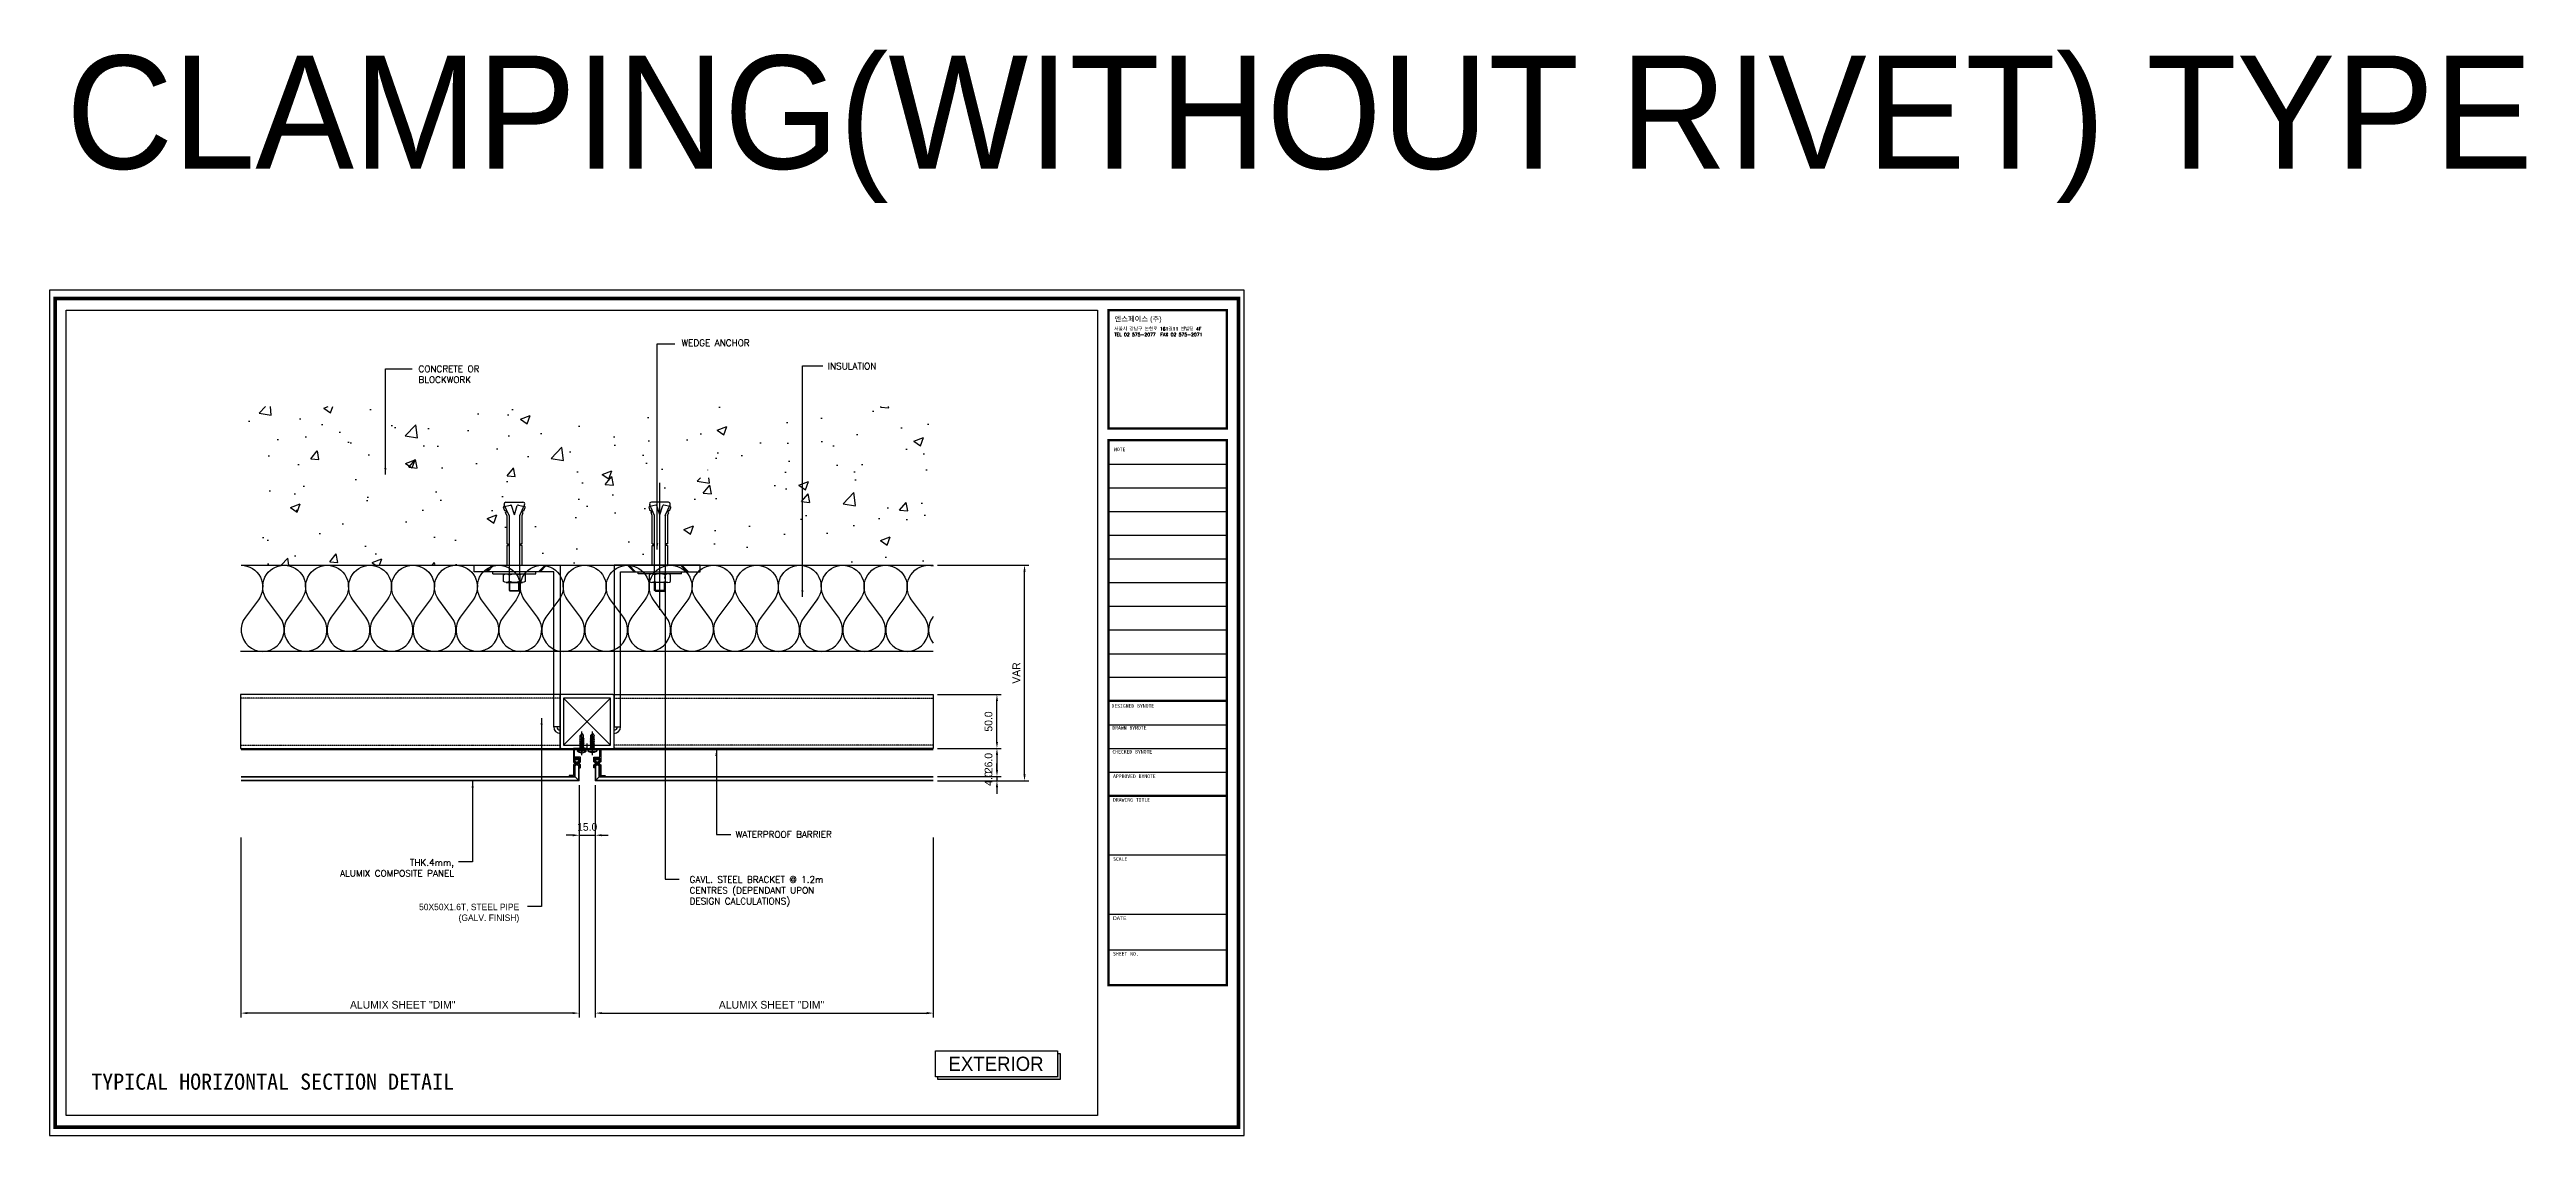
# Model space of a CAD drawing. Header units: millimetres. Extents: x 7297 to 60227, y -7497 to 19324.
# Drawn here: x 24059 to 26358, y 14793 to 15800 of the extents above; entities that cross this region are included whole.
import ezdxf
from ezdxf.enums import TextEntityAlignment as Align

# ---------------------------------------------------------------- set-up
doc = ezdxf.new("R2010")
doc.units = ezdxf.units.MM
doc.linetypes.add('HIDDEN', pattern=[0.375, 0.25, -0.125])
for name, color, linetype in [('NS_AL_MOLD', 7, 'Continuous'), ('NS_BRACKET_NUTS', 1, 'Continuous'), ('NS_COL_MAGENTA', 6, 'Continuous'), ('NS_COL_RED', 1, 'Continuous'), ('NS_CON', 8, 'Continuous'), ('NS_CON_LINE', 2, 'Continuous'), ('NS_DIM', 1, 'Continuous'), ('NS_FORM', 7, 'Continuous'), ('NS_FRAME', 253, 'Continuous'), ('NS_INSUL', 8, 'Continuous'), ('NS_PIPE_FRAME', 2, 'Continuous'), ('NS_TEXT', 2, 'Continuous'), ('NS_TEXT_TITLE', 141, 'Continuous'), ('NS_WATERPROOF', 150, 'Continuous'), ('NS_WELD', 1, 'Continuous')]:
    doc.layers.add(name, color=color, linetype=linetype)
doc.layers.add('NS_AL_PANEL', color=32, linetype='Continuous', lineweight=9)
doc.styles.add('Expo M', font='Expo M.ttf')
doc.styles.add('HGTXT', font='romans.shx', dxfattribs={"bigfont": 'whgtxt.shx'})
doc.styles.add('HY울릉도L', font='')
doc.styles.add('HY울릉도M', font='')
doc.styles.add('style1', font='simplex.shx')
doc.styles.get('HY울릉도L').set_extended_font_data('Dotum')
doc.styles.get('HY울릉도M').set_extended_font_data('HY울릉도M')
doc.dimstyles.new('N-SPACE', dxfattribs={"dimscale": 4, "dimtxt": 1.8, "dimasz": 1.5, "dimexe": 1, "dimexo": 1, "dimgap": 1, "dimtad": 1, "dimtoh": 1, "dimdec": 1, "dimzin": 1, "dimdsep": 46, "dimtxsty": 'Expo M', "dimcen": 2, "dimclrd": 1, "dimclre": 1, "dimclrt": 2, "dimadec": 1, "dimazin": 0, "dimtfac": 1, "dimtdec": 1, "dimtix": 1, "dimtmove": 1, "dimatfit": 3, "dimfxl": 1, "dimtolj": 1, "dimtzin": 1, "dimarcsym": 0})

# ---------------------------------------------------------------- blocks, each defined once
blk = doc.blocks.new('피스')
for p, q in [((-4, 1.5), (-4, 1)), ((-4, 1.5), (4, 1.5)), ((-3, 0), (3, 0)), ((-0.5, 3), (-0.4, 2.3)), ((-0.4, 2.3), (0.4, 2.3)), ((0, 5), (0, -16.8)), ((0.5, 3), (0.4, 2.3)), ((4, 1.5), (4, 1)), ((2, -1.5), (-2, -2)), ((-1.5, -1.5), (-2, -2)), ((-2, -2), (-1.5, -2.5)), ((-1.5, -3.5), (-2, -4)), ((2, -3.5), (-2, -4)), ((-2, -4), (-1.5, -4.5)), ((-1.5, -5.5), (-2, -6)), ((2, -5.5), (-2, -6)), ((-2, -6), (-1.5, -6.5)), ((-1.5, -7.5), (-2, -8)), ((2, -7.5), (-2, -8)), ((-2, -8), (-1.5, -8.5)), ((-1.5, -9.5), (-2, -10)), ((2, -9.5), (-2, -10)), ((-2, -10), (-1.5, -10.5)), ((-1.5, -0.5), (-1.5, -1.5)), ((1.5, -1), (-1.5, -1.5)), ((1.5, -2), (-1.5, -2.5)), ((-1.5, -2.5), (-1.5, -3.5)), ((1.5, -3), (-1.5, -3.5)), ((1.5, -4), (-1.5, -4.5)), ((-1.5, -4.5), (-1.5, -5.5)), ((1.5, -5), (-1.5, -5.5)), ((1.5, -6), (-1.5, -6.5)), ((-1.5, -6.5), (-1.5, -7.5)), ((1.5, -7), (-1.5, -7.5)), ((1.5, -8), (-1.5, -8.5)), ((-1.5, -8.5), (-1.5, -9.5)), ((1.5, -9), (-1.5, -9.5)), ((1.5, -10), (-1.5, -10.5)), ((-1.5, -10.5), (-1.5, -13.5)), ((0, -15), (-1.5, -13.5)), ((-1.3, -13.5), (-1.3, -12)), ((0, -15), (-1.3, -13.5)), ((0, -15), (1.5, -13)), ((1.5, -13), (0.6, -11.5)), ((1.5, -0.5), (1.5, -1)), ((1.5, -1), (2, -1.5)), ((2, -1.5), (1.5, -2)), ((1.5, -2), (1.5, -3)), ((1.5, -3), (2, -3.5)), ((2, -3.5), (1.5, -4)), ((1.5, -4), (1.5, -5)), ((1.5, -5), (2, -5.5)), ((2, -5.5), (1.5, -6)), ((1.5, -6), (1.5, -7)), ((1.5, -7), (2, -7.5)), ((2, -7.5), (1.5, -8)), ((1.5, -8), (1.5, -9)), ((1.5, -9), (2, -9.5)), ((2, -9.5), (1.5, -10)), ((1.5, -10), (1.5, -13))]:
    blk.add_line(p, q)
for centre, radius, start, end in [((0, -3.1), 6.08, 94.7146, 131.1121), ((-3, 1), 1, 180, 270), ((-2, -0.5), 0.5, 0, 90), ((0, -3.1), 6.08, 48.8879, 85.2854), ((2, -0.5), 0.5, 90, 180), ((3, 1), 1, 270, 0), ((-0.3, -12), 1, 30.0863, 180)]:
    blk.add_arc(centre, radius, start, end)
blk = doc.blocks.new('N-SCREW')
blk.add_blockref('피스', (17.3, -1))
blk = doc.blocks.new('CM-01')
blk.add_line((350154.9, -506676.5, 0), (350154.9, -506672, 0))
at = {"elevation": 0}
for points in [[(350142.1, -506676.5), (350142.1, -506689), (350143.6, -506689.9), (350143.6, -506690.9), (350142.1, -506691.8), (350142.1, -506701.1, -0.414214), (350141.7, -506701.5), (350138.7, -506701.5, 0.414214), (350138.1, -506702.1), (350138.1, -506702.5), (350143.1, -506702.5), (350143.1, -506692.4), (350144.6, -506691.5), (350144.6, -506689.3), (350143.1, -506688.5), (350143.1, -506685.9, -0.414214), (350143.5, -506685.5), (350147.2, -506685.5, -0.414214), (350147.6, -506685.9), (350147.6, -506688.5), (350146.1, -506689.3), (350146.1, -506691.5), (350147.6, -506692.4), (350147.6, -506693.8, 0.414214), (350148.3, -506694.5, 0.414214), (350148.6, -506694.2), (350148.6, -506691.8), (350147.1, -506690.9), (350147.1, -506689.9), (350148.6, -506689), (350148.6, -506684.5), (350143.5, -506684.5, -0.414214), (350143.1, -506684.1), (350143.1, -506677.9, -0.414214), (350143.5, -506677.5), (350149.7, -506677.5), (350150, -506677.2), (350150.3, -506677.5), (350153.4, -506677.5, 0.414214), (350154, -506676.9), (350154, -506676.5), (350142.1, -506676.5)], [(350167.6, -506676.5), (350167.6, -506689), (350166.1, -506689.9), (350166.1, -506690.9), (350167.6, -506691.8), (350167.6, -506701.1, 0.414214), (350168, -506701.5), (350171, -506701.5, -0.414214), (350171.6, -506702.1), (350171.6, -506702.5), (350166.6, -506702.5), (350166.6, -506692.4), (350165.1, -506691.5), (350165.1, -506689.3), (350166.6, -506688.5), (350166.6, -506685.9, 0.414214), (350166.2, -506685.5), (350162.5, -506685.5, 0.414214), (350162.1, -506685.9), (350162.1, -506688.5), (350163.6, -506689.3), (350163.6, -506691.5), (350162.1, -506692.4), (350162.1, -506693.8, -0.414214), (350161.4, -506694.5, -0.414214), (350161.1, -506694.2), (350161.1, -506691.8), (350162.6, -506690.9), (350162.6, -506689.9), (350161.1, -506689), (350161.1, -506684.5), (350166.2, -506684.5, 0.414214), (350166.6, -506684.1), (350166.6, -506677.9, 0.414214), (350166.2, -506677.5), (350160, -506677.5), (350159.7, -506677.2), (350159.4, -506677.5), (350156.3, -506677.5, -0.414214), (350155.7, -506676.9), (350155.7, -506676.5), (350167.6, -506676.5)]]:
    blk.add_lwpolyline(points, format="xyb", dxfattribs=at)
at = {"rotation": 180}
blk.add_blockref('N-SCREW', (350167.3, -506678.6, 0), dxfattribs=at)
at = {"xscale": -1, "rotation": 180}
blk.add_blockref('N-SCREW', (350142.5, -506678.6, 0), dxfattribs=at)
blk = doc.blocks.new('*D538')
at = {"layer": 'NS_DIM', "color": 1, "lineweight": -2, "transparency": 16777216}
for p, q in [((24550.6, 15117.7), (24550.6, 14902.2)), ((24236.8, 15069), (24236.8, 14902.2)), ((24544.6, 14906.2), (24242.8, 14906.2))]:
    blk.add_line(p, q, dxfattribs=at)
at = {"layer": 'NS_DIM', "color": 1, "transparency": 16777216}
for points in [[(24242.8, 14907.2), (24242.8, 14905.2), (24236.8, 14906.2)], [(24544.6, 14907.2), (24544.6, 14905.2), (24550.6, 14906.2)]]:
    blk.add_solid(points, dxfattribs=at)
at = {"layer": 'NS_DIM', "color": 2, "transparency": 16777216, "insert": (24386.9, 14913.9), "char_height": 7.2, "attachment_point": 5, "style": 'Expo M'}
blk.add_mtext('\\A1;ALUMIX SHEET "DIM"', dxfattribs=at)
blk = doc.blocks.new('AL-TEMPLATE')
at = {"color": 8}
for p, q in [((2716.8, 1393), (2800, 1393)), ((2716.8, 1376.3), (2800, 1376.3)), ((2716.8, 1359.7), (2800, 1359.7)), ((2716.8, 1343), (2800, 1343)), ((2716.8, 1326.4), (2800, 1326.4)), ((2716.8, 1309.8), (2800, 1309.8)), ((2716.8, 1293.1), (2800, 1293.1)), ((2716.8, 1276.5), (2800, 1276.5)), ((2716.8, 1259.8), (2800, 1259.8)), ((2716.8, 1243.2), (2800, 1243.2)), ((2716.8, 1209.9), (2800, 1209.9)), ((2716.8, 1193.3), (2800, 1193.3)), ((2716.8, 1176.6), (2800, 1176.6)), ((2716.8, 1118.4), (2800, 1118.4)), ((2716.8, 1076.8), (2800, 1076.8)), ((2716.8, 1051.8), (2800, 1051.8))]:
    blk.add_line(p, q, dxfattribs=at)
at = {"color": 7, "ltscale": 2}
blk.add_lwpolyline([(1972.3, 1515.2), (1972.3, 921.2), (2812.3, 921.2), (2812.3, 1515.2)], close=True, dxfattribs=at)
at = {"color": 8}
for points, const_width in [([(1976.3, 1509.4), (2808.3, 1509.4), (2808.3, 927), (1976.3, 927)], 2.5), ([(2716.8, 1501.3), (2800, 1501.3), (2800, 1418.1), (2716.8, 1418.1)], 1.66), ([(2716.8, 1409.8), (2800, 1409.8), (2800, 1026.9), (2716.8, 1026.9)], 1.66)]:
    blk.add_lwpolyline(points, close=True, dxfattribs=dict(at, const_width=const_width))
at = {"color": 9}
blk.add_lwpolyline([(1984.1, 1501.3), (2709.1, 1501.3), (2709.1, 935.2), (1984.1, 935.2)], close=True, dxfattribs=at)
at = {"color": 8, "const_width": 1.66}
for points in [[(2716.8, 1226.6), (2800, 1226.6)], [(2716.8, 1160), (2800, 1160)]]:
    blk.add_lwpolyline(points, dxfattribs=at)
at = {"insert": (2720.9, 1489.2), "char_height": 2.349, "attachment_point": 1, "style": 'HGTXT'}
blk.add_mtext('서울시 강남구 논현로 161길11 엔빌딩 4F\\PTEL 02 575-2077  FAX 02 575-2071', dxfattribs=at)
at = {"color": 146, "true_color": 0x105689, "insert": (2721.1, 1496.9), "char_height": 3.67, "attachment_point": 1, "style": 'HGTXT'}
blk.add_mtext('{\\fExpo M|b0|i0|c129|p18;엔스페이스 (주)}', dxfattribs=at)
at = {"color": 8, "width": 438.968, "attachment_point": 1}
for s, insert, char_height in [('NOTE', (2720.8, 1404.7), 2.56), ('DESIGNED BYNOTE', (2719, 1224.4), 2.556), ('DRAWN BYNOTE', (2719.6, 1209), 2.556), ('CHECKED BYNOTE', (2719.6, 1192.2), 2.556), ('APPROVED BYNOTE', (2720.1, 1175), 2.556), ('DRAWING TITLE', (2720.1, 1158.4), 2.556), ('SCALE', (2720.1, 1116.8), 2.56), ('{\\fﾱﾼﾸﾲ|b0|i0|c129|p49;DATE}', (2720.1, 1075.2), 2.556), ('SHEET NO.', (2720.1, 1050.2), 2.56)]:
    blk.add_mtext(s, dxfattribs=dict(at, insert=insert, char_height=char_height))
blk = doc.blocks.new('insulation')
blk.add_lwpolyline([(0, 0, -0.617201), (0.402, 0.202), (0.603, 0.051, 1.982887), (0.603, 0.452), (0.401, 0.301, -0.611246), (0, 0.5, -0.615926), (0.402, 0.701), (0.603, 0.55, 1.982887), (0.603, 0.95), (0.401, 0.8, -0.611246), (0, 0.999, -0.615926), (0.402, 1.199), (0.603, 1.049, 1.982887), (0.603, 1.449), (0.401, 1.299, -0.611246), (0, 1.498, -0.615926), (0.402, 1.698), (0.603, 1.548, 1.982887), (0.603, 1.948), (0.401, 1.798, -0.611246), (0, 1.996, -0.615925), (0.402, 2.197), (0.603, 2.047, 1.982887), (0.603, 2.447), (0.401, 2.297, -0.611245), (0, 2.495, -0.615926), (0.402, 2.696), (0.603, 2.546, 1.982887), (0.603, 2.946), (0.401, 2.795, -0.611245), (0, 2.994, -0.615926), (0.402, 3.195), (0.603, 3.044, 1.982887), (0.603, 3.445), (0.401, 3.294, -0.611245), (0, 3.493, -0.615926), (0.402, 3.694), (0.603, 3.543, 1.982887), (0.603, 3.944), (0.401, 3.793, -0.611245), (0, 3.992, -0.615926), (0.402, 4.193), (0.603, 4.042, 1.982887), (0.603, 4.442), (0.401, 4.292, -0.611246), (0, 4.491, -0.615925), (0.402, 4.691), (0.603, 4.541, 1.982887), (0.603, 4.941), (0.401, 4.791, -0.611246), (0, 4.99, -0.615926), (0.402, 5.19), (0.603, 5.04, 1.982887), (0.603, 5.44), (0.401, 5.29, -0.611246), (0, 5.488, -0.615926), (0.402, 5.689), (0.603, 5.539, 1.982887), (0.603, 5.939), (0.401, 5.789, -0.611246), (0, 5.987, -0.003501), (0, 5.991, -0.003501)], format="xyb")
blk = doc.blocks.new('*D537')
at = {"layer": 'NS_DIM', "color": 1, "lineweight": -2, "transparency": 16777216}
for p, q in [((24883.3, 15151.7), (24942.4, 15151.7)), ((24938.4, 15145.7), (24938.4, 15131.7)), ((24883.3, 15125.7), (24942.4, 15125.7))]:
    blk.add_line(p, q, dxfattribs=at)
at = {"layer": 'NS_DIM', "color": 1, "transparency": 16777216}
for points in [[(24937.4, 15145.7), (24939.4, 15145.7), (24938.4, 15151.7)], [(24937.4, 15131.7), (24939.4, 15131.7), (24938.4, 15125.7)]]:
    blk.add_solid(points, dxfattribs=at)
at = {"layer": 'NS_DIM', "color": 2, "transparency": 16777216, "insert": (24930.6, 15138.2), "char_height": 7.2, "attachment_point": 5, "rotation": 90, "style": 'Expo M'}
blk.add_mtext('\\A1;26.0', dxfattribs=at)
blk = doc.blocks.new('*D536')
at = {"layer": 'NS_DIM', "color": 1, "lineweight": -2, "transparency": 16777216}
for p, q in [((24938.4, 15131.7), (24938.4, 15137.7)), ((24883.3, 15125.7), (24942.4, 15125.7)), ((24883.3, 15121.7), (24942.4, 15121.7)), ((24938.4, 15125.7), (24938.4, 15121.7)), ((24938.4, 15115.7), (24938.4, 15109.7))]:
    blk.add_line(p, q, dxfattribs=at)
at = {"layer": 'NS_DIM', "color": 1, "transparency": 16777216}
for points in [[(24937.4, 15131.7), (24939.4, 15131.7), (24938.4, 15125.7)], [(24937.4, 15115.7), (24939.4, 15115.7), (24938.4, 15121.7)]]:
    blk.add_solid(points, dxfattribs=at)
at = {"layer": 'NS_DIM', "color": 2, "transparency": 16777216, "insert": (24930.6, 15123.7), "char_height": 7.2, "attachment_point": 5, "rotation": 90, "style": 'Expo M'}
blk.add_mtext('\\A1;4.0', dxfattribs=at)
blk = doc.blocks.new('*D535')
at = {"layer": 'NS_DIM', "color": 1, "lineweight": -2, "transparency": 16777216}
for p, q in [((24883.3, 15321.7), (24968, 15321.7)), ((24964, 15127.7), (24964, 15315.7)), ((24883.3, 15121.7), (24968, 15121.7))]:
    blk.add_line(p, q, dxfattribs=at)
at = {"layer": 'NS_DIM', "color": 1, "transparency": 16777216}
for points in [[(24963, 15315.7), (24965, 15315.7), (24964, 15321.7)], [(24963, 15127.7), (24965, 15127.7), (24964, 15121.7)]]:
    blk.add_solid(points, dxfattribs=at)
at = {"layer": 'NS_DIM', "color": 2, "transparency": 16777216, "insert": (24956.4, 15221.7), "char_height": 7.2, "attachment_point": 5, "rotation": 90, "style": 'Expo M'}
blk.add_mtext('\\A1;VAR', dxfattribs=at)
blk = doc.blocks.new('*D534')
at = {"layer": 'NS_DIM', "color": 1, "lineweight": -2, "transparency": 16777216}
for p, q in [((24883.3, 15201.7), (24942.4, 15201.7)), ((24938.4, 15157.7), (24938.4, 15195.7)), ((24883.3, 15151.7), (24942.4, 15151.7))]:
    blk.add_line(p, q, dxfattribs=at)
at = {"layer": 'NS_DIM', "color": 1, "transparency": 16777216}
for points in [[(24937.4, 15195.7), (24939.4, 15195.7), (24938.4, 15201.7)], [(24937.4, 15157.7), (24939.4, 15157.7), (24938.4, 15151.7)]]:
    blk.add_solid(points, dxfattribs=at)
at = {"layer": 'NS_DIM', "color": 2, "transparency": 16777216, "insert": (24930.6, 15176.7), "char_height": 7.2, "attachment_point": 5, "rotation": 90, "style": 'Expo M'}
blk.add_mtext('\\A1;50.0', dxfattribs=at)
blk = doc.blocks.new('*D533')
at = {"layer": 'NS_DIM', "color": 1, "lineweight": -2, "transparency": 16777216}
for p, q in [((24565.6, 15117.7), (24565.6, 14902.2)), ((24879.3, 15069), (24879.3, 14902.2)), ((24571.6, 14906.2), (24873.3, 14906.2))]:
    blk.add_line(p, q, dxfattribs=at)
at = {"layer": 'NS_DIM', "color": 1, "transparency": 16777216}
for points in [[(24571.6, 14907.2), (24571.6, 14905.2), (24565.6, 14906.2)], [(24873.3, 14907.2), (24873.3, 14905.2), (24879.3, 14906.2)]]:
    blk.add_solid(points, dxfattribs=at)
at = {"layer": 'NS_DIM', "color": 2, "transparency": 16777216, "insert": (24729.2, 14913.9), "char_height": 7.2, "attachment_point": 5, "style": 'Expo M'}
blk.add_mtext('\\A1;ALUMIX SHEET "DIM"', dxfattribs=at)
blk = doc.blocks.new('*D532')
at = {"layer": 'NS_DIM', "color": 1, "lineweight": -2, "transparency": 16777216}
for p, q in [((24550.6, 15117.7), (24550.6, 15067.2)), ((24565.6, 15117.7), (24565.6, 15067.2)), ((24544.6, 15071.2), (24538.6, 15071.2)), ((24550.6, 15071.2), (24565.6, 15071.2)), ((24571.6, 15071.2), (24577.6, 15071.2))]:
    blk.add_line(p, q, dxfattribs=at)
at = {"layer": 'NS_DIM', "color": 1, "transparency": 16777216}
for points in [[(24544.6, 15072.2), (24544.6, 15070.2), (24550.6, 15071.2)], [(24571.6, 15072.2), (24571.6, 15070.2), (24565.6, 15071.2)]]:
    blk.add_solid(points, dxfattribs=at)
at = {"layer": 'NS_DIM', "color": 2, "transparency": 16777216, "insert": (24558.1, 15078.9), "char_height": 7.2, "attachment_point": 5, "style": 'Expo M'}
blk.add_mtext('\\A1;15.0', dxfattribs=at)
blk = doc.blocks.new('*U208')
blk.add_lwpolyline([(0, 0), (50, 0), (50, 296.8), (0, 296.8)], close=True)
at = {"linetype": 'HIDDEN'}
blk.add_lwpolyline([(3.2, 0), (46.8, 0), (46.8, 296.8), (3.2, 296.8)], close=True, dxfattribs=at)
blk = doc.blocks.new('*U98')
for p, q in [((1, 50), (0, 50)), ((0, 49), (0, 50)), ((0, 49), (0, 1)), ((49, 50), (1, 50)), ((3.2, 3.2), (46.8, 46.8)), ((46.8, 3.2), (3.2, 46.8)), ((49, 50), (50, 50)), ((50, 49), (50, 50)), ((50, 1), (50, 49)), ((0, 1), (0, 0)), ((1, 0), (0, 0)), ((50, 1), (50, 0)), ((1, 0), (49, 0)), ((49, 0), (50, 0))]:
    blk.add_line(p, q)
blk.add_lwpolyline([(3.2, 46.8), (3.2, 3.2), (46.8, 3.2), (46.8, 46.8)], close=True)
for centre, start, end in [((1, 49), 90, 180), ((49, 49), 0, 90), ((1, 1), 180, 270), ((49, 1), 270, 0)]:
    blk.add_arc(centre, 1, start, end)
blk = doc.blocks.new('*U209')
blk.add_lwpolyline([(0, 0), (50, 0), (50, 296.2), (0, 296.2)], close=True)
at = {"linetype": 'HIDDEN'}
blk.add_lwpolyline([(3.2, 0), (46.8, 0), (46.8, 296.2), (3.2, 296.2)], close=True, dxfattribs=at)

msp = doc.modelspace()

# ---------------------------------------------------------------- hatches: boundary and pattern name
at = {"layer": 'NS_COL_MAGENTA'}
msp.add_hatch(color=256, dxfattribs=at).paths.add_polyline_path([(24997.12, 14868.62), (24994.73, 14868.62), (24994.73, 14847.08), (24883.69, 14847.08), (24883.69, 14844.52), (24997.12, 14844.52)])
at = {"layer": 'NS_CON'}
h = msp.add_hatch(dxfattribs=at)
h.set_pattern_fill('AR-CONC', color=256, scale=0.5, style=0)
h.set_pattern_definition([(50, (25598.92, 1584.87), (91.09233, -7.96954), [9.525, -104.775]), (355, (25598.92, 1584.87), (-17.6217, 95.5284), [7.62, -83.8203]), (100.45144, (25606.51, 1584.21), (73.4706, 87.5589), [8.095, -89.0451]), (46.1842, (25598.92, 1610.27), (135.5395, -21.0212), [14.2875, -157.1625]), (96.6356, (25610.21, 1608.52), (118.7021, 123.713), [12.1425, -133.5678]), (351.1842, (25598.92, 1610.27), (118.702, 123.713), [11.43, -125.7299]), (21, (25611.62, 1603.92), (75.8072, -51.1326), [9.525, -104.775]), (326, (25611.62, 1603.92), (30.901, 92.094), [7.62, -83.82]), (71.45144, (25617.934, 1599.66), (106.7082, 40.9614), [8.095, -89.04497]), (37.5, (25598.917, 1584.874), (1.5443, 42.27752), [0, -82.804, 0, -85.09, 0, -84.1375]), (7.5, (25598.917, 1584.874), (33.40983, 50.09029), [0, -48.514, 0, -80.899, 0, -32.0675]), (327.5, (25570.596, 1584.874), (67.7953, -2.86437), [0, -31.75, 0, -99.06, 0, -131.445]), (317.5, (25557.896, 1584.874), (74.0646, 12.71325), [0, -41.275, 0, -65.786, 0, -93.345])])
edge = h.paths.add_edge_path()
edge.add_line((24879.29, 15468.89), (24236.83, 15468.89))
edge.add_line((24236.83, 15468.89), (24236.83, 15321.68))
edge.add_line((24236.83, 15321.68), (24483.47, 15321.68))
edge.add_line((24483.47, 15321.68), (24483.47, 15339.85))
edge.add_line((24483.47, 15339.85), (24484.72, 15339.85))
edge.add_line((24484.72, 15339.85), (24484.72, 15341.51))
edge.add_line((24484.72, 15341.51), (24483.47, 15341.51))
edge.add_line((24483.47, 15341.51), (24483.47, 15367.68))
edge.add_line((24483.47, 15367.68), (24482.36, 15370.47))
edge.add_line((24482.36, 15370.47), (24483.27, 15370.83))
edge.add_line((24483.27, 15370.83), (24482.58, 15372.53))
edge.add_line((24482.58, 15372.53), (24481.67, 15372.19))
edge.add_line((24481.67, 15372.19), (24480.51, 15375.1))
edge.add_arc((24481.28, 15375.41), 0.833, 102.52881, 201.80141, ccw=False)
edge.add_line((24481.1, 15376.23), (24481.79, 15376.38))
edge.add_line((24481.79, 15376.38), (24481.15, 15377.85))
edge.add_arc((24482.68, 15378.51), 1.67, 90, 203.42869, ccw=False)
edge.add_line((24482.68, 15380.18), (24498.44, 15380.18))
edge.add_arc((24498.44, 15378.51), 1.67, -23.42869, 90, ccw=False)
edge.add_line((24499.97, 15377.85), (24499.33, 15376.38))
edge.add_line((24499.33, 15376.38), (24500.02, 15376.23))
edge.add_arc((24499.84, 15375.41), 0.833, -21.80141, 77.47119, ccw=False)
edge.add_line((24500.61, 15375.1), (24499.45, 15372.19))
edge.add_line((24499.45, 15372.19), (24498.54, 15372.53))
edge.add_line((24498.54, 15372.53), (24497.84, 15370.83))
edge.add_line((24497.84, 15370.83), (24498.76, 15370.47))
edge.add_line((24498.76, 15370.47), (24497.64, 15367.68))
edge.add_line((24497.64, 15367.68), (24497.64, 15341.51))
edge.add_line((24497.64, 15341.51), (24496.39, 15341.51))
edge.add_line((24496.39, 15341.51), (24496.39, 15339.85))
edge.add_line((24496.39, 15339.85), (24497.64, 15339.85))
edge.add_line((24497.64, 15339.85), (24497.64, 15321.68))
edge.add_line((24497.64, 15321.68), (24533.06, 15321.68))
edge.add_line((24533.06, 15321.68), (24618.47, 15321.68))
edge.add_line((24618.47, 15321.68), (24618.47, 15339.85))
edge.add_line((24618.47, 15339.85), (24619.72, 15339.85))
edge.add_line((24619.72, 15339.85), (24619.72, 15341.51))
edge.add_line((24619.72, 15341.51), (24618.47, 15341.51))
edge.add_line((24618.47, 15341.51), (24618.47, 15367.68))
edge.add_line((24618.47, 15367.68), (24617.36, 15370.47))
edge.add_line((24617.36, 15370.47), (24618.27, 15370.83))
edge.add_line((24618.27, 15370.83), (24617.58, 15372.53))
edge.add_line((24617.58, 15372.53), (24616.67, 15372.19))
edge.add_line((24616.67, 15372.19), (24615.51, 15375.1))
edge.add_arc((24616.28, 15375.41), 0.833, 102.52881, 201.80141, ccw=False)
edge.add_line((24616.1, 15376.23), (24616.79, 15376.38))
edge.add_line((24616.79, 15376.38), (24616.15, 15377.85))
edge.add_arc((24617.68, 15378.51), 1.67, 90, 203.42869, ccw=False)
edge.add_line((24617.68, 15380.18), (24633.44, 15380.18))
edge.add_arc((24633.44, 15378.51), 1.67, -23.42869, 90, ccw=False)
edge.add_line((24634.97, 15377.85), (24634.33, 15376.38))
edge.add_line((24634.33, 15376.38), (24635.02, 15376.23))
edge.add_arc((24634.84, 15375.41), 0.833, -21.80141, 77.47119, ccw=False)
edge.add_line((24635.61, 15375.1), (24634.45, 15372.19))
edge.add_line((24634.45, 15372.19), (24633.54, 15372.53))
edge.add_line((24633.54, 15372.53), (24632.84, 15370.83))
edge.add_line((24632.84, 15370.83), (24633.76, 15370.47))
edge.add_line((24633.76, 15370.47), (24632.64, 15367.68))
edge.add_line((24632.64, 15367.68), (24632.64, 15341.51))
edge.add_line((24632.64, 15341.51), (24631.39, 15341.51))
edge.add_line((24631.39, 15341.51), (24631.39, 15339.85))
edge.add_line((24631.39, 15339.85), (24632.64, 15339.85))
edge.add_line((24632.64, 15339.85), (24632.64, 15321.68))
edge.add_line((24632.64, 15321.68), (24663.06, 15321.68))
edge.add_line((24663.06, 15321.68), (24879.29, 15321.68))
edge.add_line((24879.29, 15321.68), (24879.29, 15468.89))
h.paths.add_polyline_path([(24759.2, 15328.19), (24834.12, 15328.19), (24834.12, 15336.9), (24759.2, 15336.9)], flags=16)
h.paths.add_polyline_path([(24341.46, 15345.33), (24416.38, 15345.33), (24416.38, 15354.04), (24341.46, 15354.04)], flags=16)
h.paths.add_polyline_path([(24370.11, 15365.24), (24442.96, 15365.24), (24442.96, 15372.23), (24370.11, 15372.23)], flags=16)
h.paths.add_polyline_path([(24672.94, 15364.62), (24745.78, 15364.62), (24745.78, 15371.61), (24672.94, 15371.61)], flags=16)
h.paths.add_polyline_path([(24650.81, 15402.82), (24713.84, 15402.82), (24713.84, 15409.8), (24650.81, 15409.8)], flags=16)

# ---------------------------------------------------------------- linework, layer by layer
at = {"layer": 'NS_AL_PANEL'}
for p, q in [((24546.56, 15125.68, 0), (24550.06, 15122.18, 0)), ((24569.56, 15125.68, 0), (24566.06, 15122.18, 0))]:
    msp.add_line(p, q, dxfattribs=at)
at = {"layer": 'NS_AL_PANEL', "elevation": 0}
for points in [[(24236.83, 15121.68), (24550.56, 15121.68), (24550.56, 15135.82), (24549.31, 15136.56), (24549.31, 15139.01), (24550.56, 15139.74), (24550.56, 15141.68), (24546.56, 15141.68), (24546.56, 15139.74), (24547.81, 15139.01), (24547.81, 15136.56), (24546.56, 15135.82), (24546.56, 15125.68), (24236.83, 15125.68)], [(24236.83, 15122.18), (24550.06, 15122.18), (24550.06, 15135.54), (24548.81, 15136.27), (24548.81, 15139.3), (24550.06, 15140.03), (24550.06, 15141.18), (24547.06, 15141.18), (24547.06, 15140.03), (24548.31, 15139.3), (24548.31, 15136.27), (24547.06, 15135.54), (24547.06, 15125.18), (24236.83, 15125.18)], [(24879.29, 15121.68), (24565.56, 15121.68), (24565.56, 15135.82), (24566.81, 15136.56), (24566.81, 15139.01), (24565.56, 15139.74), (24565.56, 15141.68), (24569.56, 15141.68), (24569.56, 15139.74), (24568.31, 15139.01), (24568.31, 15136.56), (24569.56, 15135.82), (24569.56, 15125.68), (24879.29, 15125.68)], [(24879.29, 15122.18), (24566.06, 15122.18), (24566.06, 15135.54), (24567.31, 15136.27), (24567.31, 15139.3), (24566.06, 15140.03), (24566.06, 15141.18), (24569.06, 15141.18), (24569.06, 15140.03), (24567.81, 15139.3), (24567.81, 15136.27), (24569.06, 15135.54), (24569.06, 15125.18), (24879.29, 15125.18)]]:
    msp.add_lwpolyline(points, dxfattribs=at)
at = {"layer": 'NS_BRACKET_NUTS'}
for p, q in [((24482.68, 15380.18, 0), (24498.44, 15380.18, 0)), ((24633.44, 15380.18, 0), (24617.68, 15380.18, 0)), ((24481.67, 15372.19, 0), (24480.51, 15375.1, 0)), ((24481.1, 15376.23, 0), (24486.9, 15377.52, 0)), ((24485.56, 15367.68, 0), (24481.15, 15377.85, 0)), ((24481.67, 15372.19, 0), (24482.58, 15372.53, 0)), ((24482.36, 15370.47, 0), (24483.27, 15370.83, 0)), ((24483.47, 15367.68, 0), (24482.36, 15370.47, 0)), ((24483.27, 15370.83, 0), (24482.58, 15372.53, 0)), ((24483.47, 15367.68, 0), (24483.47, 15341.51, 0)), ((24485.56, 15367.68, 0), (24485.56, 15313.68, 0)), ((24490.56, 15368.51, 0), (24487.87, 15376.95, 0)), ((24490.56, 15368.51, 0), (24493.24, 15376.95, 0)), ((24494.22, 15377.52, 0), (24500.02, 15376.23, 0)), ((24495.56, 15367.68, 0), (24499.97, 15377.85, 0)), ((24495.56, 15313.68, 0), (24495.56, 15367.68, 0)), ((24497.64, 15367.68, 0), (24498.76, 15370.47, 0)), ((24497.64, 15341.51, 0), (24497.64, 15367.68, 0)), ((24497.84, 15370.83, 0), (24498.54, 15372.53, 0)), ((24498.76, 15370.47, 0), (24497.84, 15370.83, 0)), ((24499.45, 15372.19, 0), (24498.54, 15372.53, 0)), ((24499.45, 15372.19, 0), (24500.61, 15375.1, 0)), ((24616.67, 15372.19, 0), (24615.51, 15375.1, 0)), ((24621.9, 15377.52, 0), (24616.1, 15376.23, 0)), ((24620.56, 15367.68, 0), (24616.15, 15377.85, 0)), ((24616.67, 15372.19, 0), (24617.58, 15372.53, 0)), ((24617.36, 15370.47, 0), (24618.27, 15370.83, 0)), ((24618.47, 15367.68, 0), (24617.36, 15370.47, 0)), ((24618.27, 15370.83, 0), (24617.58, 15372.53, 0)), ((24618.47, 15341.51, 0), (24618.47, 15367.68, 0)), ((24620.56, 15313.68, 0), (24620.56, 15367.68, 0)), ((24625.56, 15368.51, 0), (24622.87, 15376.95, 0)), ((24625.56, 15368.51, 0), (24628.24, 15376.95, 0)), ((24635.02, 15376.23, 0), (24629.22, 15377.52, 0)), ((24630.56, 15367.68, 0), (24634.97, 15377.85, 0)), ((24630.56, 15367.68, 0), (24630.56, 15313.68, 0)), ((24632.64, 15367.68, 0), (24633.76, 15370.47, 0)), ((24632.64, 15367.68, 0), (24632.64, 15341.51, 0)), ((24632.84, 15370.83, 0), (24633.54, 15372.53, 0)), ((24633.76, 15370.47, 0), (24632.84, 15370.83, 0)), ((24634.45, 15372.19, 0), (24633.54, 15372.53, 0)), ((24634.45, 15372.19, 0), (24635.61, 15375.1, 0)), ((24483.47, 15341.51, 0), (24484.72, 15341.51, 0)), ((24483.47, 15339.85, 0), (24483.47, 15321.68, 0)), ((24483.47, 15339.85, 0), (24484.72, 15339.85, 0)), ((24484.72, 15339.85, 0), (24484.72, 15341.51, 0)), ((24496.39, 15339.85, 0), (24496.39, 15341.51, 0)), ((24497.64, 15341.51, 0), (24496.39, 15341.51, 0)), ((24497.64, 15339.85, 0), (24496.39, 15339.85, 0)), ((24497.64, 15321.68, 0), (24497.64, 15339.85, 0)), ((24618.47, 15341.51, 0), (24619.72, 15341.51, 0)), ((24618.47, 15321.68, 0), (24618.47, 15339.85, 0)), ((24618.47, 15339.85, 0), (24619.72, 15339.85, 0)), ((24619.72, 15339.85, 0), (24619.72, 15341.51, 0)), ((24632.64, 15341.51, 0), (24631.39, 15341.51, 0)), ((24631.39, 15339.85, 0), (24631.39, 15341.51, 0)), ((24632.64, 15339.85, 0), (24631.39, 15339.85, 0)), ((24632.64, 15339.85, 0), (24632.64, 15321.68, 0)), ((24464.06, 15315.68, 0), (24470.06, 15321.68, 0)), ((24465.47, 15315.68, 0), (24471.47, 15321.68, 0)), ((24470.56, 15313.68, 0), (24470.56, 15315.68, 0)), ((24470.56, 15313.68, 0), (24510.56, 15313.68, 0)), ((24485.56, 15312.67, 0), (24485.56, 15306.68, 0)), ((24495.56, 15312.67, 0), (24495.56, 15306.68, 0)), ((24510.56, 15313.68, 0), (24510.56, 15315.68, 0)), ((24513.04, 15315.68, 0), (24519.04, 15321.68, 0)), ((24514.45, 15315.68, 0), (24520.45, 15321.68, 0)), ((24601.66, 15315.68, 0), (24595.66, 15321.68, 0)), ((24603.08, 15315.68, 0), (24597.08, 15321.68, 0)), ((24605.56, 15315.68, 0), (24645.56, 15315.68, 0)), ((24605.56, 15313.68, 0), (24605.56, 15315.68, 0)), ((24645.56, 15313.68, 0), (24605.56, 15313.68, 0)), ((24633.06, 15313.68, 0), (24618.06, 15313.68, 0)), ((24620.56, 15312.67, 0), (24620.56, 15306.68, 0)), ((24630.56, 15312.67, 0), (24630.56, 15306.68, 0)), ((24650.65, 15315.68, 0), (24644.65, 15321.68, 0)), ((24645.56, 15313.68, 0), (24645.56, 15315.68, 0)), ((24652.06, 15315.68, 0), (24646.06, 15321.68, 0)), ((24483.06, 15305.68, 0), (24498.06, 15305.68, 0)), ((24485.56, 15305.69, 0), (24485.56, 15298.33, 0)), ((24485.56, 15298.33, 0), (24495.56, 15298.33, 0)), ((24486.39, 15297.49, 0), (24486.39, 15305.69, 0)), ((24494.72, 15297.49, 0), (24486.39, 15297.49, 0)), ((24494.72, 15297.49, 0), (24494.72, 15305.68, 0)), ((24494.72, 15297.49, 0), (24495.56, 15298.33, 0)), ((24495.56, 15298.33, 0), (24495.56, 15305.68, 0)), ((24633.06, 15305.68, 0), (24618.06, 15305.68, 0)), ((24620.56, 15298.33, 0), (24620.56, 15305.68, 0)), ((24630.56, 15298.33, 0), (24620.56, 15298.33, 0)), ((24621.39, 15297.49, 0), (24620.56, 15298.33, 0)), ((24621.39, 15297.49, 0), (24621.39, 15305.68, 0)), ((24621.39, 15297.49, 0), (24629.72, 15297.49, 0)), ((24629.72, 15297.49, 0), (24629.72, 15305.69, 0)), ((24630.56, 15305.69, 0), (24630.56, 15298.33, 0))]:
    msp.add_line(p, q, dxfattribs=at)
at = {"layer": 'NS_BRACKET_NUTS', "elevation": 0}
for points in [[(24453.06, 15321.68), (24533.06, 15321.68), (24533.06, 15171.68), (24527.06, 15171.68), (24527.06, 15315.68), (24453.06, 15315.68)], [(24663.06, 15321.68), (24583.06, 15321.68), (24583.06, 15171.68), (24589.06, 15171.68), (24589.06, 15315.68), (24663.06, 15315.68)]]:
    msp.add_lwpolyline(points, close=True, dxfattribs=at)
for points in [[(24485.56, 15312.67, -0.2020726), (24495.56, 15312.67, -0.4041452), (24500.56, 15312.67), (24500.56, 15306.69, -0.4041452), (24495.56, 15306.69, -0.2020726), (24485.56, 15306.69, -0.4041452), (24480.56, 15306.69), (24480.56, 15312.67, -0.4041452)], [(24630.56, 15312.67, 0.2020726), (24620.56, 15312.67, 0.4041452), (24615.56, 15312.67), (24615.56, 15306.69, 0.4041452), (24620.56, 15306.69, 0.2020726), (24630.56, 15306.69, 0.4041452), (24635.56, 15306.69), (24635.56, 15312.67, 0.4041452)]]:
    msp.add_lwpolyline(points, format="xyb", close=True, dxfattribs=at)
at = {"layer": 'NS_BRACKET_NUTS'}
for centre, radius, start, end in [((24482.68, 15378.51, 0), 1.67, 90, 203.42869), ((24498.44, 15378.51, 0), 1.67, 336.57131, 90), ((24617.68, 15378.51, 0), 1.67, 90, 203.42869), ((24633.44, 15378.51, 0), 1.67, 336.57131, 90), ((24481.28, 15375.41, 0), 0.833, 102.52881, 201.80141), ((24487.08, 15376.7, 0), 0.833, 17.65012, 102.52881), ((24494.04, 15376.7, 0), 0.833, 77.47119, 162.34988), ((24499.84, 15375.41, 0), 0.833, 338.19859, 77.47119), ((24616.28, 15375.41, 0), 0.833, 102.52881, 201.80141), ((24622.08, 15376.7, 0), 0.833, 17.65012, 102.52881), ((24629.04, 15376.7, 0), 0.833, 77.47119, 162.34988), ((24634.84, 15375.41, 0), 0.833, 338.19859, 77.47119)]:
    msp.add_arc(centre, radius, start, end, dxfattribs=at)
at = {"layer": 'NS_COL_MAGENTA'}
msp.add_lwpolyline([(24881.29, 14871.18), (24994.73, 14871.18), (24994.73, 14847.08), (24881.29, 14847.08)], close=True, dxfattribs=at)
msp.add_lwpolyline([(24994.73, 14868.62), (24997.12, 14868.62), (24997.12, 14844.52), (24883.69, 14844.52), (24883.69, 14847.08)], dxfattribs=at)
at = {"layer": 'NS_COL_RED'}
msp.add_line((24625.56, 15280.44, 0), (24625.56, 15398.13, 0), dxfattribs=at)
at = {"layer": 'NS_CON_LINE'}
msp.add_line((24236.83, 15321.68, 0), (24879.29, 15321.68, 0), dxfattribs=at)
at = {"layer": 'NS_FRAME'}
for p, q in [((24236.83, 15151.18, 0), (24879.29, 15151.18, 0)), ((24236.83, 15150.68, 0), (24879.29, 15150.68, 0))]:
    msp.add_line(p, q, dxfattribs=at)
at = {"layer": 'NS_INSUL', "elevation": 0}
for points in [[(24715.4, 15321.68, -0.6172013), (24731.52, 15289.55), (24719.5, 15273.52, 1.9828867), (24751.47, 15273.47), (24739.46, 15289.6, -0.6112457), (24755.33, 15321.68, -0.6159255), (24771.37, 15289.55), (24759.35, 15273.52, 1.9828867), (24791.33, 15273.47), (24779.31, 15289.6, -0.6112456), (24795.18, 15321.68, -0.6159256), (24811.22, 15289.55), (24799.2, 15273.52, 1.9828867), (24831.18, 15273.47), (24819.16, 15289.6, -0.6112455), (24835.03, 15321.68, -0.6159257), (24851.07, 15289.55), (24839.05, 15273.52, 1.9828867), (24871.03, 15273.47), (24859.01, 15289.6, -0.6112457), (24874.88, 15321.68, -0.0552646), (24879.29, 15321.17, -0.0552646)], [(24879.29, 15274.03), (24878.9, 15273.52, 0.3392295), (24879.29, 15249.33, 0.3392295)]]:
    msp.add_lwpolyline(points, format="xyb", dxfattribs=at)
at = {"layer": 'NS_WATERPROOF', "ltscale": 25, "const_width": 1.33, "elevation": 0}
msp.add_lwpolyline([(24236.23, 15241.8), (24879.29, 15241.8)], dxfattribs=at)
at = {"layer": 'NS_WELD'}
for centre, radius, start, end in [((24533.06, 15171.68, 0), 6, 180, 270), ((24533.06, 15171.68, 0), 3, 180, 270), ((24583.06, 15171.68, 0), 3, 270, 0), ((24583.06, 15171.68, 0), 6, 270, 0)]:
    msp.add_arc(centre, radius, start, end, dxfattribs=at)

# ---------------------------------------------------------------- block references
at = {"layer": 'NS_AL_MOLD'}
msp.add_blockref('CM-01', (-325596.82, 521828.21, 0), dxfattribs=at)
at = {"layer": 'NS_FORM', "xscale": 1.32, "yscale": 1.32, "zscale": 1.32}
msp.add_blockref('AL-TEMPLATE', (21455.64, 13576.66), dxfattribs=at)
at = {"layer": 'NS_FRAME', "rotation": 90}
msp.add_blockref('*U208', (24533.06, 15151.68, 0), dxfattribs=at)
at = {"layer": 'NS_FRAME', "xscale": -1, "rotation": 270}
msp.add_blockref('*U209', (24583.06, 15151.68, 0), dxfattribs=at)
at = {"layer": 'NS_INSUL', "xscale": 79.88502117488254, "yscale": 79.88502117488254, "zscale": 79.88502117488254, "rotation": 270}
msp.add_blockref('insulation', (24236.83, 15321.68, 0), dxfattribs=at)
at = {"layer": 'NS_PIPE_FRAME', "rotation": 90}
msp.add_blockref('*U98', (24583.06, 15151.68, 0), dxfattribs=at)

# ---------------------------------------------------------------- texts
at = {"layer": 'NS_TEXT', "char_height": 6, "style": 'style1'}
for s, insert, width, attachment_point in [('WEDGE ANCHOR', (24645.61, 15530.98), 77.3177, 1), ('CONCRETE OR \\PBLOCKWORK', (24401.53, 15506.8), 126.1087, 1), ('INSULATION', (24781.45, 15509.37), 52.8264, 1), ('WATERPROOF BARRIER', (24695.89, 15074.95), 147.6327, 1), ('\\pxqr;THK.4mm,\\PALUMIX COMPOSITE PANEL', (24434.51, 15048.88, 0), 181.6972, 3), ('\\pxql;GAVL. STEEL BRACKET @ 1.2m CENTRES (DEPENDANT UPON DESIGN CALCULATIONS)', (24653.14, 15033.08), 147.6327, 1), ('{\\fHY울릉도L|b0|i0|c129|p18;50X50X1.6T, STEEL PIPE \\P(GALV. FINISH)}', (24495.03, 15007.68, 0), 168.5268, 3)]:
    msp.add_mtext(s, dxfattribs=dict(at, insert=insert, width=width, attachment_point=attachment_point))
at = {"layer": 'NS_TEXT_TITLE', "style": 'HY울릉도M'}
msp.add_text('CLAMPING(WITHOUT RIVET) TYPE', height=105, dxfattribs=at).set_placement((24074.49, 15741.96), align=Align.MIDDLE_LEFT)
at = {"layer": 'NS_TEXT_TITLE'}
msp.add_text('TYPICAL HORIZONTAL SECTION DETAIL', height=15, dxfattribs=at).set_placement((24097.81, 14835.13))
at = {"layer": 'NS_TEXT_TITLE', "style": 'HY울릉도L'}
msp.add_text('EXTERIOR', height=13.2, dxfattribs=at).set_placement((24893.41, 14852.58))

# ---------------------------------------------------------------- dimensions: what is measured, and where the dimension line sits
at = {"layer": 'NS_DIM'}
dim = msp.add_linear_dim(base=(24964.03, 15321.68, 0), p1=(24879.29, 15121.68, 0), p2=(24879.29, 15321.68, 0), angle=90, text='VAR', dimstyle='N-SPACE', dxfattribs=at)
dim.commit()
dim.dimension.update_dxf_attribs({"geometry": '*D535', "text_midpoint": (24956.43, 15221.68, 0)})
for base, p1, p2, picture, middle in [((24938.38, 15201.68, 0), (24879.29, 15151.68, 0), (24879.29, 15201.68, 0), '*D534', (24930.6, 15176.68, 0)), ((24938.38, 15121.68, 0), (24879.29, 15125.68, 0), (24879.29, 15121.68, 0), '*D536', (24930.6, 15123.68, 0))]:
    dim = msp.add_linear_dim(base=base, p1=p1, p2=p2, angle=90, dimstyle='N-SPACE', dxfattribs=at)
    dim.commit()
    dim.dimension.update_dxf_attribs({"geometry": picture, "text_midpoint": middle})
dim = msp.add_linear_dim(base=(24938.38, 15125.68, 0), p1=(24879.29, 15151.68, 0), p2=(24879.29, 15125.68, 0), angle=90, dimstyle='N-SPACE', dxfattribs=at)
dim.commit()
dim.dimension.update_dxf_attribs({"geometry": '*D537', "text_midpoint": (24938.38, 15138.18, 0), "dimtype": 128})
dim = msp.add_linear_dim(base=(24236.83, 14906.16, 0), p1=(24550.56, 15121.68, 0), p2=(24236.83, 15072.98, 0), angle=180, text='ALUMIX SHEET "DIM"', dimstyle='N-SPACE', dxfattribs=at)
dim.commit()
dim.dimension.update_dxf_attribs({"geometry": '*D538', "text_midpoint": (24386.94, 14906.16, 0), "dimtype": 128})
dim = msp.add_linear_dim(base=(24565.56, 15071.16), p1=(24550.56, 15121.68, 0), p2=(24565.56, 15121.68, 0), dimstyle='N-SPACE', dxfattribs=at)
dim.commit()
dim.dimension.update_dxf_attribs({"geometry": '*D532', "text_midpoint": (24558.06, 15071.16), "dimtype": 128})
dim = msp.add_linear_dim(base=(24879.29, 14906.16, 0), p1=(24565.56, 15121.68, 0), p2=(24879.29, 15072.98, 0), text='ALUMIX SHEET "DIM"', dimstyle='N-SPACE', dxfattribs=at)
dim.commit()
dim.dimension.update_dxf_attribs({"geometry": '*D533', "text_midpoint": (24729.17, 14906.16, 0), "dimtype": 128})

# ---------------------------------------------------------------- leaders
for points in [[(24623.1, 15336.31), (24623.1, 15527.18), (24639.59, 15527.18)], [(24370.81, 15405.91), (24370.81, 15503.83), (24395.65, 15503.83)], [(24757.82, 15292.46), (24757.82, 15506.7), (24776.8, 15506.7)], [(24630.35, 15315.2), (24630.35, 15030.46), (24643.61, 15030.46)], [(24515.81, 15179.84, 0), (24515.81, 15005.11, 0), (24502.56, 15005.11, 0)], [(24678.03, 15150.68), (24678.03, 15071.77), (24691.28, 15071.77)], [(24451.81, 15121.25, 0), (24451.81, 15046.45, 0), (24438.56, 15046.45, 0)]]:
    msp.add_leader(points, dimstyle='N-SPACE', dxfattribs=at)

doc.saveas('drawing.dxf')
